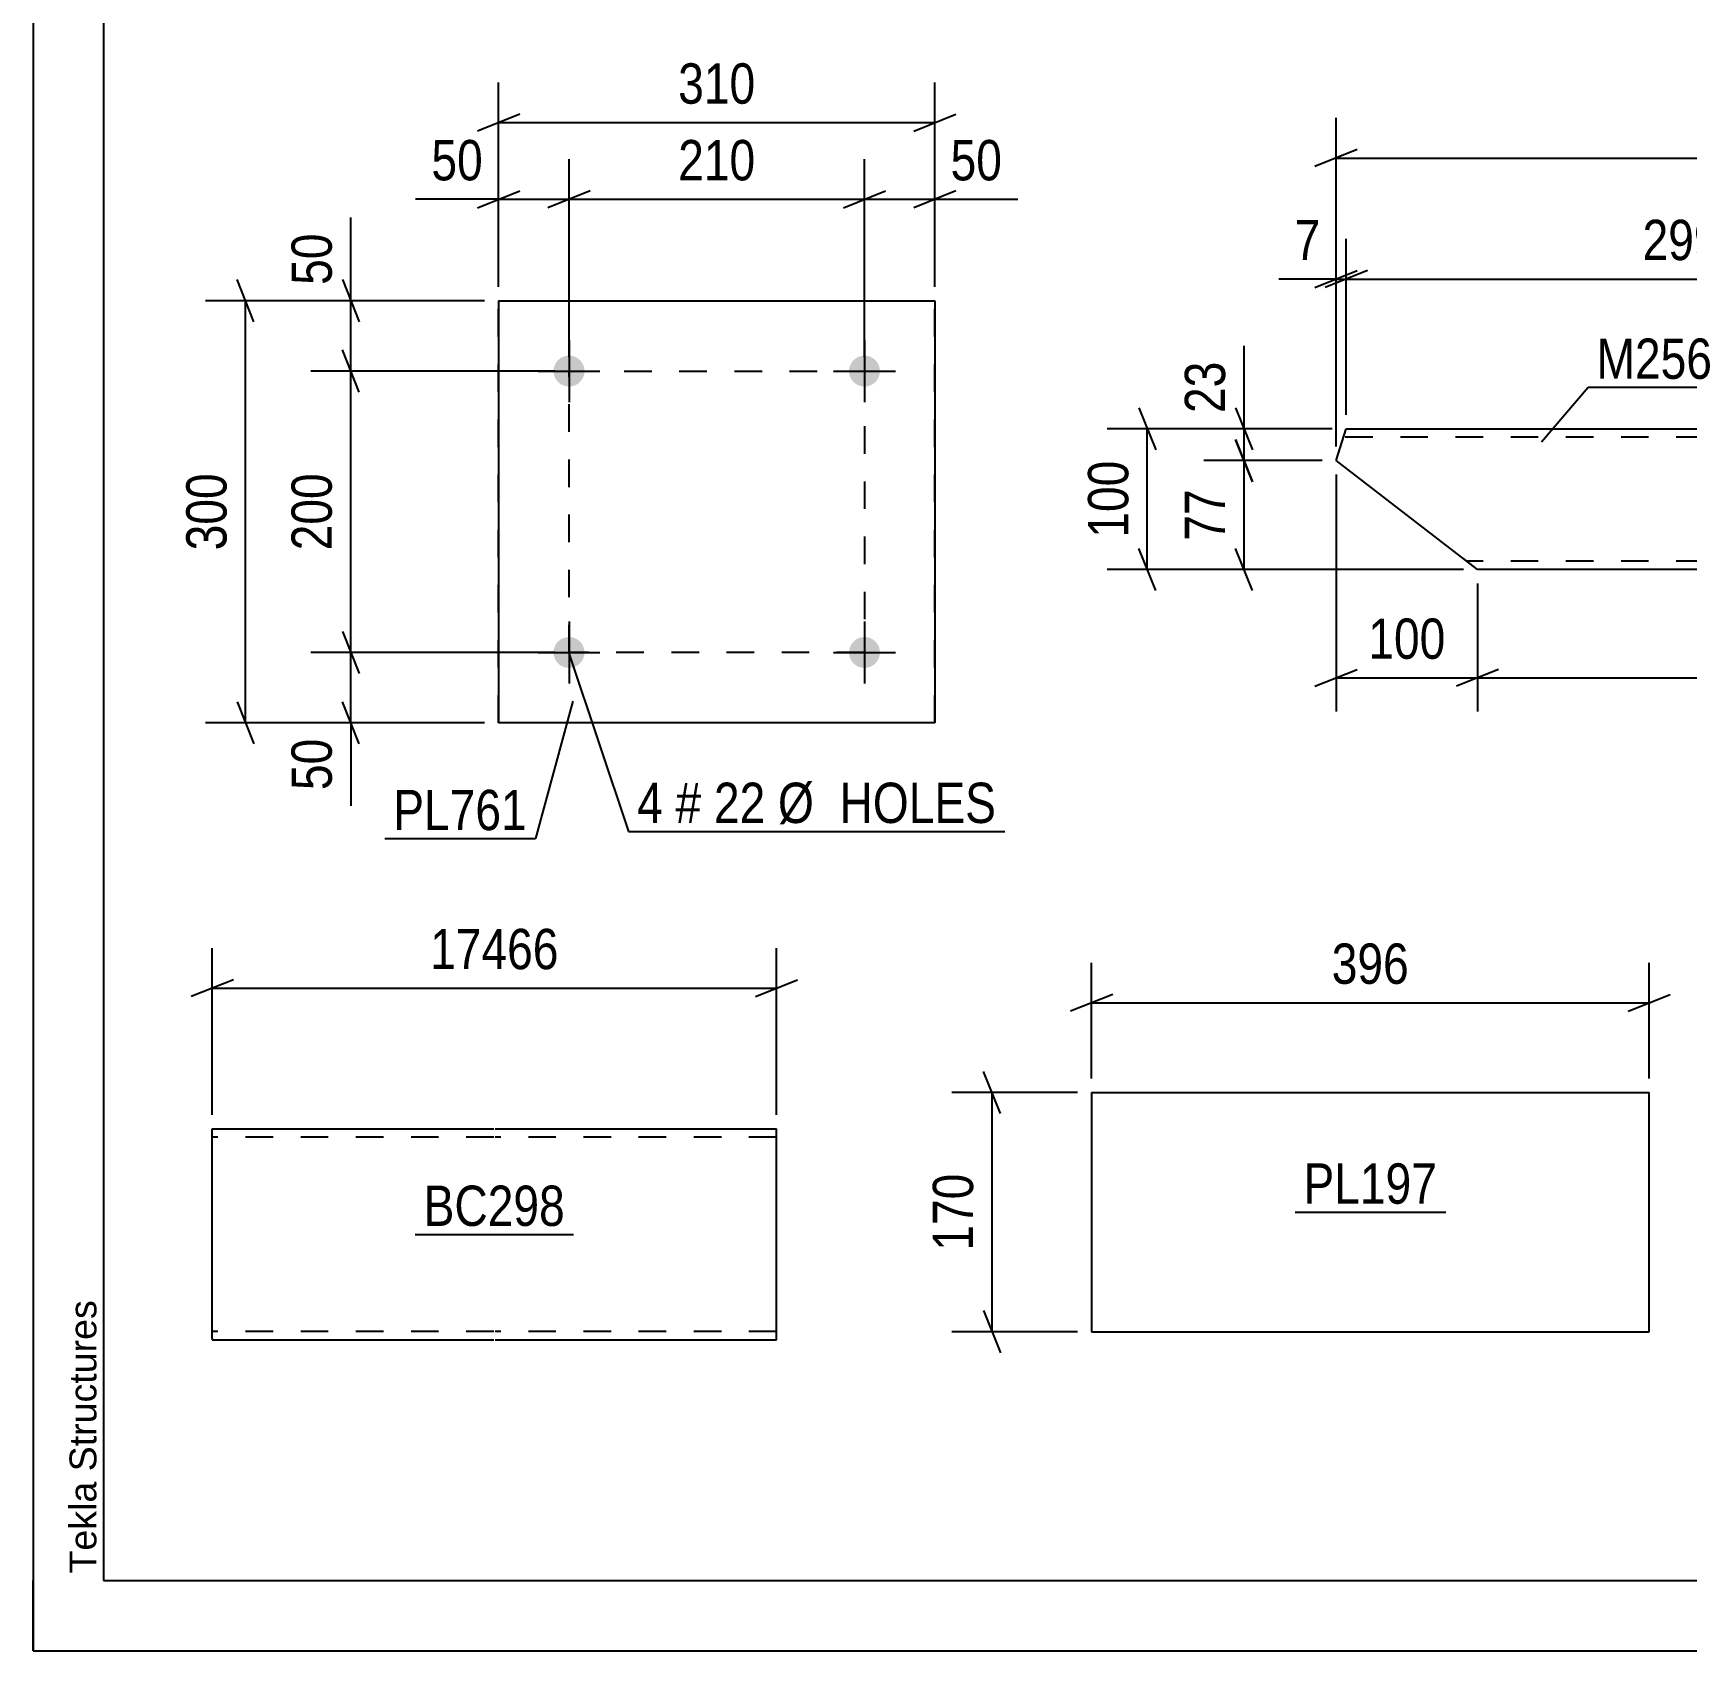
# Model space of a CAD drawing. Header units: millimetres. Extents: x 0 to 420, y 0 to 297.
# Drawn here: x 0 to 117.5, y 0 to 115 of the extents above; entities that cross this region are included whole.
import ezdxf

# ---------------------------------------------------------------- set-up
doc = ezdxf.new("R2010")
doc.units = ezdxf.units.MM
doc.linetypes.add('DXK_LINE_DOT2', pattern=[3.9198, 1.9599, -1.9599])
doc.styles.add('Arial', font='ARIAL.TTF', dxfattribs={"height": 0.2})
doc.styles.add('Arial Narrow', font='ARIALN.TTF', dxfattribs={"height": 0.2})

# ---------------------------------------------------------------- blocks, each defined once
blk = doc.blocks.new('Unknown-318893011-1115')
at = {"color": 5, "linetype": 'Continuous'}
for p, q in [((0, 297), (0, 0)), ((5, 292), (5, 5)), ((0, 0), (0, 5)), ((5, 5), (415, 5)), ((0, 0), (420, 0))]:
    blk.add_line(p, q, dxfattribs=at)
at = {"color": 174, "linetype": 'Continuous', "style": 'Arial'}
blk.add_text('Tekla Structures', height=1.9102, rotation=90, dxfattribs=at).set_placement((4.5, 5.5))
blk = doc.blocks.new('Part-318893011-2923 - 2909')
at = {"color": 2, "linetype": 'Continuous'}
for p, q in [((75.23, 39.69), (114.86, 39.69)), ((75.23, 39.69), (75.23, 22.69)), ((114.86, 22.69), (114.86, 39.69)), ((75.23, 22.69), (114.86, 22.69))]:
    blk.add_line(p, q, dxfattribs=at)
blk = doc.blocks.new('Part-318893011-3143 - 3127')
at = {"color": 2, "linetype": 'Continuous'}
for p, q in [((92.61, 84.61), (93.33, 86.87)), ((93.33, 86.87), (122.66, 86.87)), ((122.76, 86.87), (142.76, 86.87)), ((152.81, 79.13), (142.76, 86.87)), ((102.66, 76.87), (92.61, 84.61)), ((152.81, 79.13), (152.1, 76.87)), ((122.66, 76.87), (102.66, 76.87)), ((152.1, 76.87), (122.76, 76.87))]:
    blk.add_line(p, q, dxfattribs=at)
at = {"color": 7, "linetype": 'DXK_LINE_DOT2'}
for p, q in [((122.66, 86.27), (93.14, 86.27)), ((143.54, 86.27), (122.76, 86.27)), ((102.66, 76.87), (101.66, 77.64)), ((122.66, 77.47), (101.88, 77.47)), ((152.29, 77.47), (122.76, 77.47))]:
    blk.add_line(p, q, dxfattribs=at)
blk = doc.blocks.new('Part-318893011-3100 - 3086')
at = {"color": 2, "linetype": 'Continuous'}
for p, q in [((12.74, 22.2), (12.74, 37.11)), ((12.74, 37.11), (32.74, 37.11)), ((32.84, 37.11), (52.84, 37.11)), ((52.84, 22.11), (52.84, 37.11)), ((12.74, 22.2), (12.74, 22.11)), ((12.74, 22.11), (32.74, 22.11)), ((32.84, 22.11), (52.84, 22.11))]:
    blk.add_line(p, q, dxfattribs=at)
at = {"color": 7, "linetype": 'DXK_LINE_DOT2'}
for p, q in [((32.74, 36.51), (12.74, 36.51)), ((52.84, 36.51), (32.84, 36.51)), ((12.74, 22.71), (12.74, 22.75)), ((32.74, 22.71), (12.74, 22.71)), ((52.84, 22.71), (32.84, 22.71)), ((52.84, 22.71), (52.84, 22.75))]:
    blk.add_line(p, q, dxfattribs=at)
blk = doc.blocks.new('Part-318893011-2561 - 2545')
at = {"color": 2, "linetype": 'Continuous'}
for p, q in [((33.09, 95.97), (33.09, 65.97)), ((33.09, 95.97), (64.09, 95.97)), ((64.09, 95.97), (64.09, 65.97)), ((64.09, 65.97), (33.09, 65.97))]:
    blk.add_line(p, q, dxfattribs=at)
at = {"color": 7, "linetype": 'DXK_LINE_DOT2'}
for p, q in [((33.09, 65.97), (33.09, 95.97)), ((64.09, 65.97), (64.09, 95.97))]:
    blk.add_line(p, q, dxfattribs=at)
blk = doc.blocks.new('Bolt-318893011-2594 - 2545')
at = {"linetype": 'Continuous'}
for points in [[(39.19, 70.97, -1), (36.99, 70.97, -1)], [(60.19, 70.97, -1), (57.99, 70.97, -1)]]:
    blk.add_hatch(color=1, dxfattribs=at).paths.add_polyline_path(points)
at = {"color": 1, "linetype": 'Continuous'}
for p, q in [((38.09, 73.17), (38.09, 68.77)), ((59.09, 73.17), (59.09, 68.77)), ((35.89, 70.97), (40.29, 70.97)), ((56.89, 70.97), (61.29, 70.97))]:
    blk.add_line(p, q, dxfattribs=at)
blk = doc.blocks.new('Bolt-318893011-2599 - 2545')
at = {"linetype": 'Continuous'}
for points in [[(39.19, 90.97, -1), (36.99, 90.97, -1)], [(60.19, 90.97, -1), (57.99, 90.97, -1)]]:
    blk.add_hatch(color=1, dxfattribs=at).paths.add_polyline_path(points)
at = {"color": 1, "linetype": 'Continuous'}
for p, q in [((38.09, 93.17), (38.09, 88.77)), ((59.09, 93.17), (59.09, 88.77)), ((35.89, 90.97), (40.29, 90.97)), ((56.89, 90.97), (61.29, 90.97))]:
    blk.add_line(p, q, dxfattribs=at)
blk = doc.blocks.new('Rectangle-318893011-2708 - 2545')
at = {"color": 1, "linetype": 'DXK_LINE_DOT2'}
blk.add_lwpolyline([(38.09, 90.97), (59.09, 90.97), (59.09, 70.97), (38.09, 70.97), (38.09, 90.97)], close=True, dxfattribs=at)
blk = doc.blocks.new('StraightDimension-318893011-2925 - 2909')
at = {"color": 7, "linetype": 'Continuous'}
for p, q in [((68.76, 38.19), (67.56, 41.19)), ((74.23, 39.69), (65.31, 39.69)), ((68.16, 22.69), (68.16, 39.69)), ((67.56, 24.19), (68.76, 21.19)), ((74.23, 22.69), (65.31, 22.69))]:
    blk.add_line(p, q, dxfattribs=at)
at = {"color": 0}
blk.add_wipeout([(67.41, 34.54), (63.21, 34.54), (63.21, 27.85), (67.41, 27.85)], dxfattribs=at)
at = {"color": 3, "style": 'Arial Narrow'}
blk.add_text('170', height=2.863, rotation=90.0002, dxfattribs=at).set_placement((66.81, 28.45))
blk = doc.blocks.new('StraightDimension-318893011-2936 - 2909')
at = {"color": 7, "linetype": 'Continuous'}
for p, q in [((75.23, 40.69), (75.23, 48.92)), ((114.86, 40.69), (114.86, 48.92)), ((76.73, 46.67), (73.73, 45.47)), ((75.23, 46.07), (114.86, 46.07)), ((113.36, 45.47), (116.36, 46.67))]:
    blk.add_line(p, q, dxfattribs=at)
at = {"color": 0}
blk.add_wipeout([(98.39, 46.82), (98.39, 51.02), (91.7, 51.02), (91.7, 46.82)], dxfattribs=at)
at = {"color": 3, "style": 'Arial Narrow'}
blk.add_text('396', height=2.863, dxfattribs=at).set_placement((92.3, 47.42))
blk = doc.blocks.new('StraightDimension-318893011-3230 - 3127')
at = {"color": 7, "linetype": 'Continuous'}
for p, q in [((102.66, 75.87), (102.66, 66.77)), ((152.1, 75.87), (152.1, 66.77)), ((104.16, 69.77), (101.16, 68.57)), ((150.6, 68.57), (153.6, 69.77)), ((102.66, 69.17), (152.1, 69.17))]:
    blk.add_line(p, q, dxfattribs=at)
at = {"color": 0}
blk.add_wipeout([(131.64, 69.92), (131.64, 74.12), (123.12, 74.12), (123.12, 69.92)], dxfattribs=at)
at = {"color": 3, "style": 'Arial Narrow'}
blk.add_text('2996', height=2.863, dxfattribs=at).set_placement((123.72, 70.52))
blk = doc.blocks.new('StraightDimension-318893011-3171 - 3127')
at = {"color": 7, "linetype": 'Continuous'}
for p, q in [((86.07, 86.87), (86.07, 92.77)), ((86.07, 86.87), (86.07, 92.77)), ((85.47, 88.37), (86.67, 85.37)), ((92.33, 86.87), (83.22, 86.87)), ((86.67, 83.11), (85.47, 86.11)), ((86.07, 84.61), (86.07, 86.87)), ((91.61, 84.61), (83.22, 84.61))]:
    blk.add_line(p, q, dxfattribs=at)
at = {"color": 0}
blk.add_wipeout([(85.32, 92.25), (81.12, 92.25), (81.12, 87.39), (85.32, 87.39)], dxfattribs=at)
at = {"color": 3, "style": 'Arial Narrow'}
blk.add_text('23', height=2.863, rotation=90.0002, dxfattribs=at).set_placement((84.72, 87.99))
blk = doc.blocks.new('StraightDimension-318893011-3255 - 3127')
at = {"color": 7, "linetype": 'Continuous'}
for p, q in [((78.59, 88.37), (79.79, 85.37)), ((92.33, 86.87), (76.34, 86.87)), ((79.19, 76.87), (79.19, 86.87)), ((79.79, 75.37), (78.59, 78.37)), ((101.66, 76.87), (76.34, 76.87))]:
    blk.add_line(p, q, dxfattribs=at)
at = {"color": 0}
blk.add_wipeout([(78.44, 85.21), (74.24, 85.21), (74.24, 78.53), (78.44, 78.53)], dxfattribs=at)
at = {"color": 3, "style": 'Arial Narrow'}
blk.add_text('100', height=2.863, rotation=90.0002, dxfattribs=at).set_placement((77.84, 79.13))
blk = doc.blocks.new('StraightDimension-318893011-3146 - 3127')
at = {"color": 7, "linetype": 'Continuous'}
for p, q in [((85.47, 86.11), (86.67, 83.11)), ((91.61, 84.61), (83.22, 84.61)), ((86.07, 76.87), (86.07, 84.61)), ((86.67, 75.37), (85.47, 78.37)), ((101.66, 76.87), (83.22, 76.87))]:
    blk.add_line(p, q, dxfattribs=at)
at = {"color": 0}
blk.add_wipeout([(85.32, 83.17), (81.12, 83.17), (81.12, 78.31), (85.32, 78.31)], dxfattribs=at)
at = {"color": 3, "style": 'Arial Narrow'}
blk.add_text('77', height=2.863, rotation=90.0002, dxfattribs=at).set_placement((84.72, 78.91))
blk = doc.blocks.new('StraightDimension-318893011-3196 - 3127')
at = {"color": 7, "linetype": 'Continuous'}
for p, q in [((92.61, 83.61), (92.61, 66.77)), ((102.66, 75.87), (102.66, 66.77)), ((91.11, 68.57), (94.11, 69.77)), ((104.16, 69.77), (101.16, 68.57)), ((92.61, 69.17), (102.66, 69.17))]:
    blk.add_line(p, q, dxfattribs=at)
at = {"color": 0}
blk.add_wipeout([(100.98, 69.92), (100.98, 74.12), (94.3, 74.12), (94.3, 69.92)], dxfattribs=at)
at = {"color": 3, "style": 'Arial Narrow'}
blk.add_text('100', height=2.863, dxfattribs=at).set_placement((94.9, 70.52))
blk = doc.blocks.new('StraightDimension-318893011-3287 - 3127')
at = {"color": 7, "linetype": 'Continuous'}
for p, q in [((92.61, 85.61), (92.61, 108.96)), ((152.81, 80.13), (152.81, 108.96)), ((94.11, 106.71), (91.11, 105.51)), ((92.61, 106.11), (152.81, 106.11)), ((151.31, 105.51), (154.31, 106.71))]:
    blk.add_line(p, q, dxfattribs=at)
at = {"color": 0}
blk.add_wipeout([(126.97, 106.86), (126.97, 111.06), (118.46, 111.06), (118.46, 106.86)], dxfattribs=at)
at = {"color": 3, "style": 'Arial Narrow'}
blk.add_text('3104', height=2.863, dxfattribs=at).set_placement((119.06, 107.46))
blk = doc.blocks.new('StraightDimension-318893011-3315 - 3127')
at = {"color": 7, "linetype": 'Continuous'}
for p, q in [((93.33, 87.87), (93.33, 100.36)), ((142.76, 87.87), (142.76, 100.36)), ((94.83, 98.11), (91.83, 96.91)), ((141.26, 96.91), (144.26, 98.11)), ((93.33, 97.51), (142.76, 97.51))]:
    blk.add_line(p, q, dxfattribs=at)
at = {"color": 0}
blk.add_wipeout([(122.3, 98.26), (122.3, 102.46), (113.79, 102.46), (113.79, 98.26)], dxfattribs=at)
at = {"color": 3, "style": 'Arial Narrow'}
blk.add_text('2996', height=2.863, dxfattribs=at).set_placement((114.39, 98.86))
blk = doc.blocks.new('StraightDimension-318893011-3339 - 3127')
at = {"color": 7, "linetype": 'Continuous'}
for p, q in [((92.61, 85.61), (92.61, 100.36)), ((93.33, 87.87), (93.33, 100.36)), ((91.11, 96.91), (94.11, 98.11)), ((94.83, 98.11), (91.83, 96.91)), ((92.61, 97.51), (88.53, 97.51)), ((92.61, 97.51), (88.53, 97.51)), ((92.61, 97.51), (93.33, 97.51))]:
    blk.add_line(p, q, dxfattribs=at)
at = {"color": 0}
blk.add_wipeout([(92.09, 98.26), (92.09, 102.46), (89.06, 102.46), (89.06, 98.26)], dxfattribs=at)
at = {"color": 3, "style": 'Arial Narrow'}
blk.add_text('7', height=2.86, dxfattribs=at).set_placement((89.66, 98.86))
blk = doc.blocks.new('StraightDimension-318893011-3113 - 3086')
at = {"color": 7, "linetype": 'Continuous'}
for p, q in [((12.74, 38.11), (12.74, 49.96)), ((52.84, 38.11), (52.84, 49.96)), ((14.24, 47.71), (11.24, 46.51)), ((12.74, 47.11), (52.84, 47.11)), ((51.34, 46.51), (54.34, 47.71))]:
    blk.add_line(p, q, dxfattribs=at)
at = {"color": 0}
blk.add_wipeout([(37.96, 47.86), (37.96, 52.06), (27.62, 52.06), (27.62, 47.86)], dxfattribs=at)
at = {"color": 3, "style": 'Arial Narrow'}
blk.add_text('17466', height=2.863, dxfattribs=at).set_placement((28.22, 48.46))
blk = doc.blocks.new('StraightDimension-318893011-2614 - 2545')
at = {"color": 7, "linetype": 'Continuous'}
for p, q in [((23.18, 89.47), (21.98, 92.47)), ((37.09, 90.97), (19.73, 90.97)), ((22.58, 70.97), (22.58, 90.97)), ((21.98, 72.47), (23.18, 69.47)), ((37.09, 70.97), (19.73, 70.97))]:
    blk.add_line(p, q, dxfattribs=at)
at = {"color": 0}
blk.add_wipeout([(21.83, 84.32), (17.63, 84.32), (17.63, 77.63), (21.83, 77.63)], dxfattribs=at)
at = {"color": 3, "style": 'Arial Narrow'}
blk.add_text('200', height=2.863, rotation=90.0002, dxfattribs=at).set_placement((21.23, 78.23))
blk = doc.blocks.new('StraightDimension-318893011-2630 - 2545')
at = {"color": 7, "linetype": 'Continuous'}
for p, q in [((22.58, 95.97), (22.58, 101.88)), ((22.58, 95.97), (22.58, 101.88)), ((21.98, 97.47), (23.18, 94.47)), ((32.09, 95.97), (19.73, 95.97)), ((22.58, 90.97), (22.58, 95.97)), ((23.18, 89.47), (21.98, 92.47)), ((37.09, 90.97), (19.73, 90.97))]:
    blk.add_line(p, q, dxfattribs=at)
at = {"color": 0}
blk.add_wipeout([(21.83, 101.35), (17.63, 101.35), (17.63, 96.5), (21.83, 96.5)], dxfattribs=at)
at = {"color": 3, "style": 'Arial Narrow'}
blk.add_text('50', height=2.863, rotation=90.0002, dxfattribs=at).set_placement((21.23, 97.1))
blk = doc.blocks.new('StraightDimension-318893011-2644 - 2545')
at = {"color": 7, "linetype": 'Continuous'}
for p, q in [((15.7, 94.47), (14.5, 97.47)), ((32.09, 95.97), (12.25, 95.97)), ((15.1, 65.97), (15.1, 95.97)), ((14.5, 67.47), (15.7, 64.47)), ((32.09, 65.97), (12.25, 65.97))]:
    blk.add_line(p, q, dxfattribs=at)
at = {"color": 0}
blk.add_wipeout([(14.35, 84.31), (10.15, 84.31), (10.15, 77.63), (14.35, 77.63)], dxfattribs=at)
at = {"color": 3, "style": 'Arial Narrow'}
blk.add_text('300', height=2.863, rotation=90.0002, dxfattribs=at).set_placement((13.75, 78.23))
blk = doc.blocks.new('StraightDimension-318893011-2668 - 2545')
at = {"color": 7, "linetype": 'Continuous'}
for p, q in [((38.09, 91.97), (38.09, 106.03)), ((59.09, 91.97), (59.09, 106.03)), ((39.59, 103.78), (36.59, 102.58)), ((57.59, 102.58), (60.59, 103.78)), ((38.09, 103.18), (59.09, 103.18))]:
    blk.add_line(p, q, dxfattribs=at)
at = {"color": 0}
blk.add_wipeout([(51.93, 103.93), (51.93, 108.13), (45.25, 108.13), (45.25, 103.93)], dxfattribs=at)
at = {"color": 3, "style": 'Arial Narrow'}
blk.add_text('210', height=2.863, dxfattribs=at).set_placement((45.85, 104.53))
blk = doc.blocks.new('StraightDimension-318893011-2601 - 2545')
at = {"color": 7, "linetype": 'Continuous'}
for p, q in [((21.98, 72.47), (23.18, 69.47)), ((37.09, 70.97), (19.73, 70.97)), ((22.58, 65.97), (22.58, 70.97)), ((23.18, 64.47), (21.98, 67.47)), ((32.09, 65.97), (19.73, 65.97)), ((22.58, 65.97), (22.58, 60.07)), ((22.58, 65.97), (22.58, 60.07))]:
    blk.add_line(p, q, dxfattribs=at)
at = {"color": 0}
blk.add_wipeout([(21.83, 65.45), (17.63, 65.45), (17.63, 60.59), (21.83, 60.59)], dxfattribs=at)
at = {"color": 3, "style": 'Arial Narrow'}
blk.add_text('50', height=2.863, rotation=90.0002, dxfattribs=at).set_placement((21.23, 61.19))
blk = doc.blocks.new('StraightDimension-318893011-2655 - 2545')
at = {"color": 7, "linetype": 'Continuous'}
for p, q in [((33.09, 96.97), (33.09, 106.03)), ((38.09, 91.97), (38.09, 106.03)), ((31.59, 102.58), (34.59, 103.78)), ((39.59, 103.78), (36.59, 102.58)), ((33.09, 103.18), (27.18, 103.18)), ((33.09, 103.18), (27.18, 103.18)), ((33.09, 103.18), (38.09, 103.18))]:
    blk.add_line(p, q, dxfattribs=at)
at = {"color": 0}
blk.add_wipeout([(32.56, 103.93), (32.56, 108.13), (27.71, 108.13), (27.71, 103.93)], dxfattribs=at)
at = {"color": 3, "style": 'Arial Narrow'}
blk.add_text('50', height=2.863, dxfattribs=at).set_placement((28.31, 104.53))
blk = doc.blocks.new('StraightDimension-318893011-2684 - 2545')
at = {"color": 7, "linetype": 'Continuous'}
for p, q in [((59.09, 91.97), (59.09, 106.03)), ((64.09, 96.97), (64.09, 106.03)), ((57.59, 102.58), (60.59, 103.78)), ((65.59, 103.78), (62.59, 102.58)), ((59.09, 103.18), (64.09, 103.18)), ((64.09, 103.18), (69.99, 103.18)), ((64.09, 103.18), (69.99, 103.18))]:
    blk.add_line(p, q, dxfattribs=at)
at = {"color": 0}
blk.add_wipeout([(69.47, 103.93), (69.47, 108.13), (64.61, 108.13), (64.61, 103.93)], dxfattribs=at)
at = {"color": 3, "style": 'Arial Narrow'}
blk.add_text('50', height=2.863, dxfattribs=at).set_placement((65.21, 104.53))
blk = doc.blocks.new('StraightDimension-318893011-2698 - 2545')
at = {"color": 7, "linetype": 'Continuous'}
for p, q in [((33.09, 96.97), (33.09, 111.48)), ((64.09, 96.97), (64.09, 111.48)), ((34.59, 109.23), (31.59, 108.03)), ((33.09, 108.63), (64.09, 108.63)), ((62.59, 108.03), (65.59, 109.23))]:
    blk.add_line(p, q, dxfattribs=at)
at = {"color": 0}
blk.add_wipeout([(51.93, 109.38), (51.93, 113.58), (45.25, 113.58), (45.25, 109.38)], dxfattribs=at)
at = {"color": 3, "style": 'Arial Narrow'}
blk.add_text('310', height=2.863, dxfattribs=at).set_placement((45.85, 109.98))
blk = doc.blocks.new('Mark-318893011-2921 - 2909')
at = {"color": 30, "linetype": 'Continuous'}
blk.add_line((89.69, 31.19), (100.4, 31.19), dxfattribs=at)
at = {"color": 0}
blk.add_wipeout([(99.8, 31.79), (99.8, 34.79), (90.29, 34.79), (90.29, 31.79)], dxfattribs=at)
blk.add_wipeout([(99.8, 31.79), (99.8, 34.79), (90.29, 34.79), (90.29, 31.79)], dxfattribs=at)
at = {"color": 3, "style": 'Arial Narrow'}
blk.add_text('PL197', height=2.863, dxfattribs=at).set_placement((90.29, 31.79))
blk = doc.blocks.new('Mark-318893011-3139 - 3127')
at = {"color": 30, "linetype": 'Continuous'}
for p, q in [((107.2, 85.94), (110.52, 89.82)), ((110.52, 89.82), (119.94, 89.82))]:
    blk.add_line(p, q, dxfattribs=at)
at = {"color": 0}
blk.add_wipeout([(119.34, 90.42), (119.34, 93.42), (111.12, 93.42), (111.12, 90.42)], dxfattribs=at)
blk.add_wipeout([(119.34, 90.42), (119.34, 93.42), (111.12, 93.42), (111.12, 90.42)], dxfattribs=at)
at = {"color": 3, "style": 'Arial Narrow'}
blk.add_text('M256', height=2.863, dxfattribs=at).set_placement((111.12, 90.42))
blk = doc.blocks.new('Mark-318893011-3098 - 3086')
at = {"color": 30, "linetype": 'Continuous'}
blk.add_line((27.16, 29.61), (38.41, 29.61), dxfattribs=at)
at = {"color": 0}
blk.add_wipeout([(37.81, 30.21), (37.81, 33.21), (27.76, 33.21), (27.76, 30.21)], dxfattribs=at)
blk.add_wipeout([(37.81, 30.21), (37.81, 33.21), (27.76, 33.21), (27.76, 30.21)], dxfattribs=at)
at = {"color": 3, "style": 'Arial Narrow'}
blk.add_text('BC298', height=2.863, dxfattribs=at).set_placement((27.76, 30.21))
blk = doc.blocks.new('Mark-318893011-2557 - 2545')
at = {"color": 30, "linetype": 'Continuous'}
for p in [(38.36, 67.52), (25, 57.74)]:
    blk.add_line(p, (35.71, 57.74), dxfattribs=at)
at = {"color": 0}
blk.add_wipeout([(35.11, 58.34), (35.11, 61.34), (25.6, 61.34), (25.6, 58.34)], dxfattribs=at)
blk.add_wipeout([(35.11, 58.34), (35.11, 61.34), (25.6, 61.34), (25.6, 58.34)], dxfattribs=at)
at = {"color": 3, "style": 'Arial Narrow'}
blk.add_text('PL761', height=2.863, dxfattribs=at).set_placement((25.6, 58.34))
blk = doc.blocks.new('MarkSet-318893011-2755 - 2545')
at = {"color": 7, "linetype": 'Continuous'}
for p, q in [((38.09, 70.85), (42.33, 58.25)), ((42.33, 58.25), (69.07, 58.25))]:
    blk.add_line(p, q, dxfattribs=at)
at = {"color": 0}
for points in [[(44.76, 58.85), (44.76, 61.85), (42.93, 61.85), (42.93, 58.85)], [(47.49, 58.85), (47.49, 61.85), (45.66, 61.85), (45.66, 58.85)], [(52.04, 58.85), (52.04, 61.85), (48.39, 61.85), (48.39, 58.85)], [(68.47, 58.85), (68.47, 61.85), (52.94, 61.85), (52.94, 58.85)]]:
    blk.add_wipeout(points, dxfattribs=at)
for points in [[(44.76, 58.85), (44.76, 61.85), (42.93, 61.85), (42.93, 58.85)], [(47.49, 58.85), (47.49, 61.85), (45.66, 61.85), (45.66, 58.85)], [(52.04, 58.85), (52.04, 61.85), (48.39, 61.85), (48.39, 58.85)], [(68.47, 58.85), (68.47, 61.85), (52.94, 61.85), (52.94, 58.85)]]:
    blk.add_wipeout(points, dxfattribs=at)
at = {"color": 3, "style": 'Arial Narrow'}
for s, height, p in [('4', 2.86, (42.93, 58.85)), ('#', 2.86, (45.66, 58.85)), ('22', 2.863, (48.39, 58.85)), ('Ø  HOLES', 2.863, (52.94, 58.85))]:
    blk.add_text(s, height=height, dxfattribs=at).set_placement(p)

msp = doc.modelspace()

# ---------------------------------------------------------------- block references
for name in ['Unknown-318893011-1115', 'Part-318893011-2561 - 2545', 'Bolt-318893011-2599 - 2545', 'Rectangle-318893011-2708 - 2545', 'Part-318893011-3143 - 3127', 'Bolt-318893011-2594 - 2545', 'Part-318893011-2923 - 2909', 'Part-318893011-3100 - 3086']:
    msp.add_blockref(name, (0, 0))

# ---------------------------------------------------------------- next in the draw order: block references
for name in ['StraightDimension-318893011-2614 - 2545', 'StraightDimension-318893011-3171 - 3127', 'StraightDimension-318893011-3230 - 3127', 'StraightDimension-318893011-3113 - 3086', 'StraightDimension-318893011-2925 - 2909', 'Mark-318893011-2921 - 2909', 'Mark-318893011-3098 - 3086']:
    msp.add_blockref(name, (0, 0))

# ---------------------------------------------------------------- next in the draw order: block references
for name in ['StraightDimension-318893011-2630 - 2545', 'StraightDimension-318893011-3255 - 3127', 'StraightDimension-318893011-2936 - 2909']:
    msp.add_blockref(name, (0, 0))

# ---------------------------------------------------------------- next in the draw order: block references
for name in ['StraightDimension-318893011-2668 - 2545', 'StraightDimension-318893011-2644 - 2545', 'StraightDimension-318893011-3146 - 3127']:
    msp.add_blockref(name, (0, 0))

# ---------------------------------------------------------------- next in the draw order: block references
for name in ['StraightDimension-318893011-2655 - 2545', 'StraightDimension-318893011-2684 - 2545', 'StraightDimension-318893011-3196 - 3127', 'StraightDimension-318893011-2601 - 2545']:
    msp.add_blockref(name, (0, 0))

# ---------------------------------------------------------------- next in the draw order: block references
for name in ['StraightDimension-318893011-2698 - 2545', 'StraightDimension-318893011-3287 - 3127', 'Mark-318893011-2557 - 2545']:
    msp.add_blockref(name, (0, 0))

# ---------------------------------------------------------------- next in the draw order: block references
for name in ['StraightDimension-318893011-3315 - 3127', 'MarkSet-318893011-2755 - 2545']:
    msp.add_blockref(name, (0, 0))

# ---------------------------------------------------------------- next in the draw order: block references
for name in ['StraightDimension-318893011-3339 - 3127', 'Mark-318893011-3139 - 3127']:
    msp.add_blockref(name, (0, 0))

doc.saveas('drawing.dxf')
